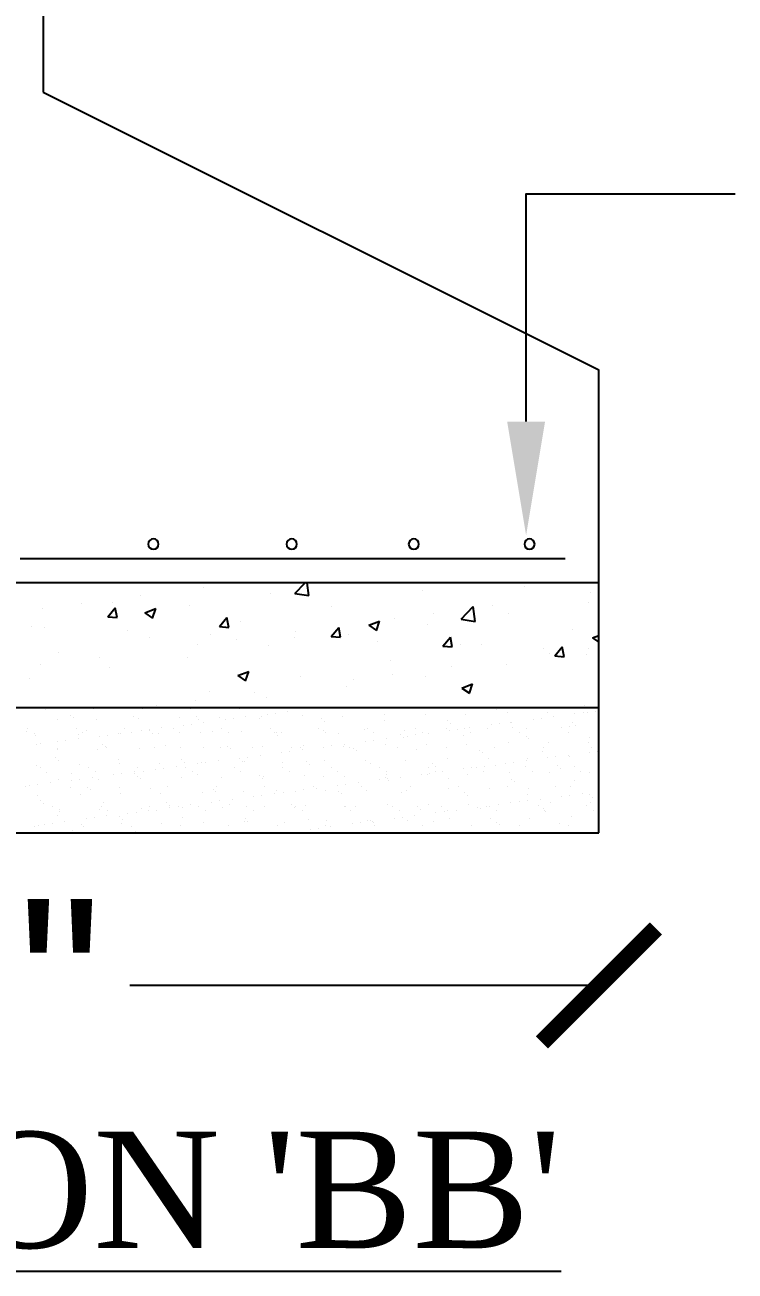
# Model space of a CAD drawing. Header units: metres. Extents: x 33037 to 86814, y -4407 to 25.
# Drawn here: x 86675.838 to 86677.738, y -4164.865 to -4161.53 of the extents above; entities that cross this region are included whole.
import ezdxf

# ---------------------------------------------------------------- set-up
doc = ezdxf.new("R2010")
doc.units = ezdxf.units.M
doc.header["$MEASUREMENT"] = 0
doc.styles.add('PRS', font='pala.ttf')
doc.styles.add('STYLE1', font='arial.ttf')

# ---------------------------------------------------------------- blocks, each defined once
blk = doc.blocks.new('_ArchTick')
at = {"color": 0, "linetype": 'ByBlock', "const_width": 0.15}
blk.add_lwpolyline([(-0.5, -0.5), (0.5, 0.5)], dxfattribs=at)

msp = doc.modelspace()

# ---------------------------------------------------------------- linework, layer by layer
for p, q in [((86675.8871, -4159.97548), (86675.8871, -4161.70964)), ((86675.8871, -4161.70964), (86677.37352, -4162.45285)), ((86677.37352, -4163.69153), (86677.37352, -4162.45285)), ((86677.28312, -4162.95885), (86675.82516, -4162.95885)), ((86677.37352, -4163.02264), (86673.65746, -4163.02264)), ((86677.37352, -4163.35709), (86673.65746, -4163.35709)), ((86673.65746, -4163.69153), (86677.37352, -4163.69153))]:
    msp.add_line(p, q)
at = {"linetype": 'Continuous'}
for p, q in [((86676.31501, -4163.03517), (86676.31501, -4163.03517)), ((86676.40981, -4163.02273), (86676.40981, -4163.02273)), ((86676.56011, -4163.05129), (86676.5876, -4163.02264)), ((86676.59719, -4163.05706), (86676.59319, -4163.02264)), ((86676.70962, -4163.0232), (86676.70962, -4163.0232)), ((86676.95137, -4163.02316), (86676.95137, -4163.02316)), ((86677.1739, -4163.03257), (86677.1739, -4163.03257)), ((86676.14654, -4163.05739), (86676.14654, -4163.05739)), ((86676.49559, -4163.05255), (86676.49559, -4163.05255)), ((86676.56011, -4163.05129), (86676.59719, -4163.05704)), ((86676.90112, -4163.04324), (86676.90112, -4163.04324)), ((86677.35117, -4163.04877), (86677.35117, -4163.04877)), ((86675.8843, -4163.09191), (86675.8843, -4163.09191)), ((86675.98866, -4163.07817), (86675.98866, -4163.07817)), ((86676.05937, -4163.11383), (86676.07947, -4163.08988)), ((86676.0719, -4163.0769), (86676.0719, -4163.0769)), ((86676.08429, -4163.11602), (86676.07947, -4163.08989)), ((86676.15856, -4163.10326), (86676.18775, -4163.09205)), ((86676.15856, -4163.10326), (86676.1793, -4163.11725)), ((86676.17931, -4163.11726), (86676.18776, -4163.09207)), ((86676.27907, -4163.08381), (86676.27907, -4163.08381)), ((86676.65801, -4163.08497), (86676.65801, -4163.08497)), ((86676.93002, -4163.10422), (86676.93002, -4163.10422)), ((86677.00501, -4163.12029), (86677.03748, -4163.08645)), ((86677.04209, -4163.12606), (86677.03748, -4163.08647)), ((86677.0879, -4163.08343), (86677.0879, -4163.08343)), ((86677.13163, -4163.10403), (86677.13163, -4163.10403)), ((86677.34566, -4163.07468), (86677.34566, -4163.07468)), ((86676.05937, -4163.11383), (86676.08429, -4163.11601)), ((86676.06851, -4163.11049), (86676.06851, -4163.11049)), ((86676.35837, -4163.13998), (86676.37847, -4163.11603)), ((86676.38329, -4163.14218), (86676.37847, -4163.11605)), ((86676.4149, -4163.1267), (86676.4149, -4163.1267)), ((86676.75765, -4163.13665), (86676.78684, -4163.12544)), ((86676.75765, -4163.13665), (86676.77839, -4163.15063)), ((86676.77839, -4163.15065), (86676.78685, -4163.12546)), ((86676.82566, -4163.11796), (86676.82566, -4163.11796)), ((86676.91511, -4163.13528), (86676.91511, -4163.13528)), ((86677.00501, -4163.12029), (86677.04208, -4163.12604)), ((86675.85448, -4163.13985), (86675.85448, -4163.13985)), ((86675.89041, -4163.14145), (86675.89041, -4163.14145)), ((86676.11294, -4163.15086), (86676.11294, -4163.15086)), ((86676.17179, -4163.16843), (86676.17179, -4163.16843)), ((86676.33548, -4163.16026), (86676.33548, -4163.16026)), ((86676.35837, -4163.13998), (86676.38329, -4163.14216)), ((86676.55801, -4163.16966), (86676.55801, -4163.16966)), ((86676.56239, -4163.15262), (86676.56239, -4163.15262)), ((86676.65737, -4163.16614), (86676.67747, -4163.14219)), ((86676.65737, -4163.16614), (86676.68229, -4163.16832)), ((86676.6823, -4163.16834), (86676.67748, -4163.14221)), ((86676.70455, -4163.16197), (86676.70455, -4163.16197)), ((86676.95638, -4163.1923), (86676.97647, -4163.16835)), ((86676.9813, -4163.1945), (86676.97648, -4163.16837)), ((86677.30344, -4163.14739), (86677.30344, -4163.14739)), ((86677.35674, -4163.17003), (86677.37352, -4163.16359)), ((86677.35674, -4163.17003), (86677.37352, -4163.18135)), ((86676.30015, -4163.18714), (86676.30015, -4163.18714)), ((86676.40451, -4163.1734), (86676.40451, -4163.1734)), ((86676.49052, -4163.19132), (86676.49052, -4163.19132)), ((86676.78054, -4163.17906), (86676.78054, -4163.17906)), ((86676.95638, -4163.1923), (86676.98129, -4163.19448)), ((86677.00307, -4163.18847), (86677.00307, -4163.18847)), ((86677.06032, -4163.18912), (86677.06032, -4163.18912)), ((86677.2256, -4163.19787), (86677.2256, -4163.19787)), ((86677.25538, -4163.21846), (86677.27547, -4163.19451)), ((86677.2803, -4163.22066), (86677.27548, -4163.19453)), ((86677.34586, -4163.19945), (86677.34586, -4163.19945)), ((86675.92868, -4163.21016), (86675.92868, -4163.21016)), ((86676.03688, -4163.2218), (86676.03688, -4163.2218)), ((86676.274, -4163.22258), (86676.274, -4163.22258)), ((86676.81721, -4163.23085), (86676.81721, -4163.23085)), ((86677.2415, -4163.21319), (86677.2415, -4163.21319)), ((86677.25538, -4163.21846), (86677.28029, -4163.22064)), ((86677.34059, -4163.21345), (86677.34059, -4163.21345)), ((86675.879, -4163.24259), (86675.879, -4163.24259)), ((86676.06344, -4163.24927), (86676.06344, -4163.24927)), ((86676.40739, -4163.2711), (86676.43658, -4163.25989)), ((86676.40739, -4163.2711), (86676.42813, -4163.28508)), ((86676.42814, -4163.2851), (86676.43659, -4163.25991)), ((86676.5741, -4163.27258), (86676.5741, -4163.27258)), ((86676.82035, -4163.26864), (86676.82035, -4163.26864)), ((86676.97823, -4163.24785), (86676.97823, -4163.24785)), ((86677.12656, -4163.2428), (86677.12656, -4163.2428)), ((86675.84941, -4163.27862), (86675.84941, -4163.27862)), ((86676.69948, -4163.30074), (86676.69948, -4163.30074)), ((86676.71599, -4163.28238), (86676.71599, -4163.28238)), ((86676.91004, -4163.27406), (86676.91004, -4163.27406)), ((86677.00648, -4163.30448), (86677.03567, -4163.29328)), ((86677.00648, -4163.30448), (86677.02722, -4163.31847)), ((86677.02722, -4163.31849), (86677.03568, -4163.2933)), ((86676.29484, -4163.33782), (86676.29484, -4163.33782)), ((86676.33099, -4163.31431), (86676.33099, -4163.31431)), ((86676.45272, -4163.31704), (86676.45272, -4163.31704)), ((86676.48545, -4163.3301), (86676.48545, -4163.3301)), ((86675.89255, -4163.36073), (86675.89255, -4163.36073)), ((86676.02237, -4163.36049), (86676.02237, -4163.36049)), ((86676.08788, -4163.35604), (86676.08788, -4163.35604)), ((86676.15219, -4163.36026), (86676.15219, -4163.36026)), ((86676.19048, -4163.35156), (86676.19048, -4163.35156)), ((86676.28201, -4163.36002), (86676.28201, -4163.36002)), ((86676.41183, -4163.35979), (86676.41183, -4163.35979)), ((86676.50735, -4163.3714), (86676.50735, -4163.3714)), ((86676.54124, -4163.36694), (86676.54124, -4163.36694)), ((86676.54164, -4163.35955), (86676.54164, -4163.35955)), ((86676.59786, -4163.35948), (86676.59786, -4163.35948)), ((86676.67146, -4163.35931), (86676.67146, -4163.35931)), ((86676.7648, -4163.35736), (86676.7648, -4163.35736)), ((86676.80128, -4163.35908), (86676.80128, -4163.35908)), ((86676.9311, -4163.35884), (86676.9311, -4163.35884)), ((86677.06091, -4163.35861), (86677.06091, -4163.35861)), ((86677.10087, -4163.36247), (86677.10087, -4163.36247)), ((86677.12806, -4163.37055), (86677.12806, -4163.37055)), ((86677.19073, -4163.35837), (86677.19073, -4163.35837)), ((86677.23717, -4163.36915), (86677.23717, -4163.36915)), ((86677.26245, -4163.35912), (86677.26245, -4163.35912)), ((86677.32055, -4163.35813), (86677.32055, -4163.35813)), ((86677.33126, -4163.37086), (86677.33126, -4163.37086)), ((86677.33552, -4163.35222), (86677.33552, -4163.35222)), ((86677.34381, -4163.36967), (86677.34381, -4163.36967)), ((86677.36515, -4163.3664), (86677.36515, -4163.3664)), ((86675.92379, -4163.3889), (86675.92379, -4163.3889)), ((86675.95966, -4163.37666), (86675.95966, -4163.37666)), ((86675.96734, -4163.38371), (86675.96734, -4163.38371)), ((86676.03042, -4163.38941), (86676.03042, -4163.38941)), ((86676.12892, -4163.38035), (86676.12892, -4163.38035)), ((86676.14301, -4163.38536), (86676.14301, -4163.38536)), ((86676.25213, -4163.38396), (86676.25213, -4163.38396)), ((86676.26123, -4163.4038), (86676.26123, -4163.4038)), ((86676.28293, -4163.40095), (86676.28293, -4163.40095)), ((86676.29573, -4163.38178), (86676.29573, -4163.38178)), ((86676.30341, -4163.38882), (86676.30341, -4163.38882)), ((86676.31682, -4163.39648), (86676.31682, -4163.39648)), ((86676.35877, -4163.38448), (86676.35877, -4163.38448)), ((86676.37344, -4163.38903), (86676.37344, -4163.38903)), ((86676.39514, -4163.38617), (86676.39514, -4163.38617)), ((86676.42903, -4163.38171), (86676.42903, -4163.38171)), ((86676.46499, -4163.38547), (86676.46499, -4163.38547)), ((86676.47136, -4163.38042), (86676.47136, -4163.38042)), ((86676.48565, -4163.37426), (86676.48565, -4163.37426)), ((86676.58048, -4163.37903), (86676.58048, -4163.37903)), ((86676.6318, -4163.3869), (86676.6318, -4163.3869)), ((86676.63949, -4163.39394), (86676.63949, -4163.39394)), ((86676.68712, -4163.37954), (86676.68712, -4163.37954)), ((86676.79971, -4163.37548), (86676.79971, -4163.37548)), ((86676.80107, -4163.39059), (86676.80107, -4163.39059)), ((86676.90883, -4163.37409), (86676.90883, -4163.37409)), ((86676.96787, -4163.39202), (86676.96787, -4163.39202)), ((86676.97556, -4163.39906), (86676.97556, -4163.39906)), ((86677.01546, -4163.3746), (86677.01546, -4163.3746)), ((86677.08514, -4163.40326), (86677.08514, -4163.40326)), ((86677.10684, -4163.40041), (86677.10684, -4163.40041)), ((86677.13714, -4163.39571), (86677.13714, -4163.39571)), ((86677.14073, -4163.39595), (86677.14073, -4163.39595)), ((86677.19735, -4163.38849), (86677.19735, -4163.38849)), ((86677.21905, -4163.38564), (86677.21905, -4163.38564)), ((86677.25294, -4163.38117), (86677.25294, -4163.38117)), ((86677.30395, -4163.39714), (86677.30395, -4163.39714)), ((86677.30956, -4163.37372), (86677.30956, -4163.37372)), ((86677.31163, -4163.40418), (86677.31163, -4163.40418)), ((86675.84203, -4163.42029), (86675.84203, -4163.42029)), ((86675.84536, -4163.4136), (86675.84536, -4163.4136)), ((86675.86294, -4163.4248), (86675.86294, -4163.4248)), ((86675.86756, -4163.43204), (86675.86756, -4163.43204)), ((86675.97518, -4163.41337), (86675.97518, -4163.41337)), ((86675.98015, -4163.42799), (86675.98015, -4163.42799)), ((86675.99275, -4163.42456), (86675.99275, -4163.42456)), ((86676.00361, -4163.41694), (86676.00361, -4163.41694)), ((86676.03681, -4163.43335), (86676.03681, -4163.43335)), ((86676.05851, -4163.43049), (86676.05851, -4163.43049)), ((86676.08927, -4163.42659), (86676.08927, -4163.42659)), ((86676.0924, -4163.42603), (86676.0924, -4163.42603)), ((86676.10499, -4163.41313), (86676.10499, -4163.41313)), ((86676.12257, -4163.42433), (86676.12257, -4163.42433)), ((86676.14902, -4163.41857), (86676.14902, -4163.41857)), ((86676.17041, -4163.41837), (86676.17041, -4163.41837)), ((86676.17072, -4163.41572), (86676.17072, -4163.41572)), ((86676.1781, -4163.42541), (86676.1781, -4163.42541)), ((86676.19591, -4163.42711), (86676.19591, -4163.42711)), ((86676.20461, -4163.41126), (86676.20461, -4163.41126)), ((86676.23481, -4163.41289), (86676.23481, -4163.41289)), ((86676.25239, -4163.42409), (86676.25239, -4163.42409)), ((86676.3085, -4163.42305), (86676.3085, -4163.42305)), ((86676.33968, -4163.42206), (86676.33968, -4163.42206)), ((86676.36463, -4163.41266), (86676.36463, -4163.41266)), ((86676.38221, -4163.42386), (86676.38221, -4163.42386)), ((86676.41762, -4163.42166), (86676.41762, -4163.42166)), ((86676.49445, -4163.41242), (86676.49445, -4163.41242)), ((86676.50649, -4163.42349), (86676.50649, -4163.42349)), ((86676.51203, -4163.42362), (86676.51203, -4163.42362)), ((86676.51417, -4163.43053), (86676.51417, -4163.43053)), ((86676.52426, -4163.42217), (86676.52426, -4163.42217)), ((86676.62426, -4163.41219), (86676.62426, -4163.41219)), ((86676.63685, -4163.41811), (86676.63685, -4163.41811)), ((86676.64184, -4163.42339), (86676.64184, -4163.42339)), ((86676.67575, -4163.42718), (86676.67575, -4163.42718)), ((86676.74597, -4163.41672), (86676.74597, -4163.41672)), ((86676.75408, -4163.41195), (86676.75408, -4163.41195)), ((86676.77166, -4163.42315), (86676.77166, -4163.42315)), ((86676.84256, -4163.42861), (86676.84256, -4163.42861)), ((86676.85024, -4163.43565), (86676.85024, -4163.43565)), ((86676.8526, -4163.41723), (86676.8526, -4163.41723)), ((86676.86072, -4163.43281), (86676.86072, -4163.43281)), ((86676.88242, -4163.42995), (86676.88242, -4163.42995)), ((86676.8839, -4163.41171), (86676.8839, -4163.41171)), ((86676.90148, -4163.42291), (86676.90148, -4163.42291)), ((86676.91631, -4163.42549), (86676.91631, -4163.42549)), ((86676.9652, -4163.41318), (86676.9652, -4163.41318)), ((86676.97293, -4163.41804), (86676.97293, -4163.41804)), ((86676.99463, -4163.41518), (86676.99463, -4163.41518)), ((86677.01182, -4163.43229), (86677.01182, -4163.43229)), ((86677.01372, -4163.41148), (86677.01372, -4163.41148)), ((86677.02852, -4163.41072), (86677.02852, -4163.41072)), ((86677.0313, -4163.42268), (86677.0313, -4163.42268)), ((86677.07431, -4163.41178), (86677.07431, -4163.41178)), ((86677.14354, -4163.41124), (86677.14354, -4163.41124)), ((86677.16111, -4163.42244), (86677.16111, -4163.42244)), ((86677.17863, -4163.43373), (86677.17863, -4163.43373)), ((86677.18095, -4163.41229), (86677.18095, -4163.41229)), ((86677.27335, -4163.41101), (86677.27335, -4163.41101)), ((86677.29093, -4163.42221), (86677.29093, -4163.42221)), ((86677.29354, -4163.40824), (86677.29354, -4163.40824)), ((86677.3479, -4163.43741), (86677.3479, -4163.43741)), ((86675.86798, -4163.45557), (86675.86798, -4163.45557)), ((86675.87829, -4163.45353), (86675.87829, -4163.45353)), ((86675.9246, -4163.44812), (86675.9246, -4163.44812)), ((86675.92622, -4163.46512), (86675.92622, -4163.46512)), ((86675.92641, -4163.46922), (86675.92641, -4163.46922)), ((86675.9463, -4163.44526), (86675.9463, -4163.44526)), ((86675.98019, -4163.4408), (86675.98019, -4163.4408)), ((86676.03305, -4163.46974), (86676.03305, -4163.46974)), ((86676.0451, -4163.45496), (86676.0451, -4163.45496)), ((86676.05278, -4163.462), (86676.05278, -4163.462)), ((86676.05604, -4163.46488), (86676.05604, -4163.46488)), ((86676.14564, -4163.46568), (86676.14564, -4163.46568)), ((86676.18586, -4163.46465), (86676.18586, -4163.46465)), ((86676.21436, -4163.45864), (86676.21436, -4163.45864)), ((86676.25476, -4163.46429), (86676.25476, -4163.46429)), ((86676.31567, -4163.46441), (86676.31567, -4163.46441)), ((86676.3614, -4163.4648), (86676.3614, -4163.4648)), ((86676.38117, -4163.46008), (86676.38117, -4163.46008)), ((86676.38886, -4163.46712), (86676.38886, -4163.46712)), ((86676.44549, -4163.46417), (86676.44549, -4163.46417)), ((86676.47399, -4163.46074), (86676.47399, -4163.46074)), ((86676.55044, -4163.46376), (86676.55044, -4163.46376)), ((86676.57531, -4163.46394), (86676.57531, -4163.46394)), ((86676.57967, -4163.46981), (86676.57967, -4163.46981)), ((86676.58311, -4163.45935), (86676.58311, -4163.45935)), ((86676.6363, -4163.46236), (86676.6363, -4163.46236)), ((86676.65799, -4163.4595), (86676.65799, -4163.4595)), ((86676.68974, -4163.45986), (86676.68974, -4163.45986)), ((86676.69189, -4163.45504), (86676.69189, -4163.45504)), ((86676.70513, -4163.4637), (86676.70513, -4163.4637)), ((86676.71724, -4163.4652), (86676.71724, -4163.4652)), ((86676.72493, -4163.47224), (86676.72493, -4163.47224)), ((86676.74851, -4163.44758), (86676.74851, -4163.44758)), ((86676.77021, -4163.44473), (86676.77021, -4163.44473)), ((86676.80233, -4163.45581), (86676.80233, -4163.45581)), ((86676.8041, -4163.44026), (86676.8041, -4163.44026)), ((86676.83495, -4163.46347), (86676.83495, -4163.46347)), ((86676.88651, -4163.46888), (86676.88651, -4163.46888)), ((86676.91145, -4163.45441), (86676.91145, -4163.45441)), ((86676.96476, -4163.46323), (86676.96476, -4163.46323)), ((86677.01809, -4163.45492), (86677.01809, -4163.45492)), ((86677.05332, -4163.47031), (86677.05332, -4163.47031)), ((86677.09458, -4163.46299), (86677.09458, -4163.46299)), ((86677.13068, -4163.45087), (86677.13068, -4163.45087)), ((86677.18631, -4163.44077), (86677.18631, -4163.44077)), ((86677.2244, -4163.46276), (86677.2244, -4163.46276)), ((86677.2398, -4163.44948), (86677.2398, -4163.44948)), ((86677.34644, -4163.44999), (86677.34644, -4163.44999)), ((86677.35422, -4163.46252), (86677.35422, -4163.46252)), ((86675.91978, -4163.49155), (86675.91978, -4163.49155)), ((86675.92747, -4163.49859), (86675.92747, -4163.49859)), ((86676.08905, -4163.49523), (86676.08905, -4163.49523)), ((86676.25586, -4163.49666), (86676.25586, -4163.49666)), ((86676.26354, -4163.5037), (86676.26354, -4163.5037)), ((86676.31113, -4163.50337), (86676.31113, -4163.50337)), ((86676.32136, -4163.50382), (86676.32136, -4163.50382)), ((86676.35525, -4163.49936), (86676.35525, -4163.49936)), ((86676.41188, -4163.4919), (86676.41188, -4163.4919)), ((86676.42025, -4163.50198), (86676.42025, -4163.50198)), ((86676.42512, -4163.50035), (86676.42512, -4163.50035)), ((86676.43357, -4163.48904), (86676.43357, -4163.48904)), ((86676.46746, -4163.48458), (86676.46746, -4163.48458)), ((86676.52409, -4163.47713), (86676.52409, -4163.47713)), ((86676.52688, -4163.50249), (86676.52688, -4163.50249)), ((86676.54578, -4163.47427), (86676.54578, -4163.47427)), ((86676.59193, -4163.50178), (86676.59193, -4163.50178)), ((86676.63947, -4163.49843), (86676.63947, -4163.49843)), ((86676.74859, -4163.49704), (86676.74859, -4163.49704)), ((86676.76119, -4163.50547), (86676.76119, -4163.50547)), ((86676.85523, -4163.49755), (86676.85523, -4163.49755)), ((86676.96782, -4163.4935), (86676.96782, -4163.4935)), ((86677.061, -4163.47735), (86677.061, -4163.47735)), ((86677.07694, -4163.49211), (86677.07694, -4163.49211)), ((86677.12357, -4163.50614), (86677.12357, -4163.50614)), ((86677.14527, -4163.50328), (86677.14527, -4163.50328)), ((86677.17916, -4163.49882), (86677.17916, -4163.49882)), ((86677.18358, -4163.49262), (86677.18358, -4163.49262)), ((86677.22258, -4163.474), (86677.22258, -4163.474)), ((86677.23579, -4163.49136), (86677.23579, -4163.49136)), ((86677.25748, -4163.48851), (86677.25748, -4163.48851)), ((86677.29137, -4163.48405), (86677.29137, -4163.48405)), ((86677.29617, -4163.48856), (86677.29617, -4163.48856)), ((86677.348, -4163.47659), (86677.348, -4163.47659)), ((86677.36969, -4163.47374), (86677.36969, -4163.47374)), ((86675.87019, -4163.51236), (86675.87019, -4163.51236)), ((86675.87902, -4163.51799), (86675.87902, -4163.51799)), ((86675.8966, -4163.52919), (86675.8966, -4163.52919)), ((86675.96373, -4163.53182), (86675.96373, -4163.53182)), ((86675.98278, -4163.50831), (86675.98278, -4163.50831)), ((86676.00884, -4163.51775), (86676.00884, -4163.51775)), ((86676.02642, -4163.52895), (86676.02642, -4163.52895)), ((86676.07524, -4163.53622), (86676.07524, -4163.53622)), ((86676.0919, -4163.50692), (86676.0919, -4163.50692)), ((86676.09694, -4163.53336), (86676.09694, -4163.53336)), ((86676.13054, -4163.53325), (86676.13054, -4163.53325)), ((86676.13083, -4163.5289), (86676.13083, -4163.5289)), ((86676.13866, -4163.51752), (86676.13866, -4163.51752)), ((86676.15624, -4163.52872), (86676.15624, -4163.52872)), ((86676.18745, -4163.52145), (86676.18745, -4163.52145)), ((86676.19854, -4163.50743), (86676.19854, -4163.50743)), ((86676.20915, -4163.51859), (86676.20915, -4163.51859)), ((86676.24304, -4163.51413), (86676.24304, -4163.51413)), ((86676.26848, -4163.51728), (86676.26848, -4163.51728)), ((86676.28606, -4163.52848), (86676.28606, -4163.52848)), ((86676.29966, -4163.50667), (86676.29966, -4163.50667)), ((86676.29981, -4163.53694), (86676.29981, -4163.53694)), ((86676.3983, -4163.51705), (86676.3983, -4163.51705)), ((86676.41588, -4163.52824), (86676.41588, -4163.52824)), ((86676.46661, -4163.53837), (86676.46661, -4163.53837)), ((86676.52811, -4163.51681), (86676.52811, -4163.51681)), ((86676.54569, -4163.52801), (86676.54569, -4163.52801)), ((86676.58573, -4163.53967), (86676.58573, -4163.53967)), ((86676.59961, -4163.50882), (86676.59961, -4163.50882)), ((86676.65793, -4163.51657), (86676.65793, -4163.51657)), ((86676.67551, -4163.52777), (86676.67551, -4163.52777)), ((86676.78775, -4163.51634), (86676.78775, -4163.51634)), ((86676.80496, -4163.53613), (86676.80496, -4163.53613)), ((86676.80533, -4163.52754), (86676.80533, -4163.52754)), ((86676.89915, -4163.53568), (86676.89915, -4163.53568)), ((86676.91408, -4163.53474), (86676.91408, -4163.53474)), ((86676.91757, -4163.5161), (86676.91757, -4163.5161)), ((86676.92085, -4163.53283), (86676.92085, -4163.53283)), ((86676.928, -4163.5069), (86676.928, -4163.5069)), ((86676.93515, -4163.5273), (86676.93515, -4163.5273)), ((86676.93568, -4163.51394), (86676.93568, -4163.51394)), ((86676.95474, -4163.52836), (86676.95474, -4163.52836)), ((86677.01136, -4163.52091), (86677.01136, -4163.52091)), ((86677.02072, -4163.53525), (86677.02072, -4163.53525)), ((86677.03306, -4163.51805), (86677.03306, -4163.51805)), ((86677.04739, -4163.51587), (86677.04739, -4163.51587)), ((86677.06496, -4163.52706), (86677.06496, -4163.52706)), ((86677.06695, -4163.51359), (86677.06695, -4163.51359)), ((86677.09727, -4163.51059), (86677.09727, -4163.51059)), ((86677.13331, -4163.53119), (86677.13331, -4163.53119)), ((86677.1772, -4163.51563), (86677.1772, -4163.51563)), ((86677.19478, -4163.52683), (86677.19478, -4163.52683)), ((86677.24243, -4163.5298), (86677.24243, -4163.5298)), ((86677.26407, -4163.51202), (86677.26407, -4163.51202)), ((86677.27176, -4163.51906), (86677.27176, -4163.51906)), ((86677.30702, -4163.51539), (86677.30702, -4163.51539)), ((86677.3246, -4163.52659), (86677.3246, -4163.52659)), ((86677.34906, -4163.53031), (86677.34906, -4163.53031)), ((86675.83842, -4163.56841), (86675.83842, -4163.56841)), ((86675.85082, -4163.56577), (86675.85082, -4163.56577)), ((86675.87252, -4163.56291), (86675.87252, -4163.56291)), ((86675.90641, -4163.55845), (86675.90641, -4163.55845)), ((86675.92904, -4163.54955), (86675.92904, -4163.54955)), ((86675.95989, -4163.5695), (86675.95989, -4163.5695)), ((86675.96303, -4163.55099), (86675.96303, -4163.55099)), ((86675.98473, -4163.54814), (86675.98473, -4163.54814)), ((86676.00523, -4163.56984), (86676.00523, -4163.56984)), ((86676.01862, -4163.54367), (86676.01862, -4163.54367)), ((86676.03568, -4163.55006), (86676.03568, -4163.55006)), ((86676.08971, -4163.56927), (86676.08971, -4163.56927)), ((86676.13823, -4163.54029), (86676.13823, -4163.54029)), ((86676.14827, -4163.546), (86676.14827, -4163.546)), ((86676.21952, -4163.56903), (86676.21952, -4163.56903)), ((86676.25738, -4163.54461), (86676.25738, -4163.54461)), ((86676.34934, -4163.5688), (86676.34934, -4163.5688)), ((86676.36402, -4163.54512), (86676.36402, -4163.54512)), ((86676.4743, -4163.54541), (86676.4743, -4163.54541)), ((86676.47661, -4163.54106), (86676.47661, -4163.54106)), ((86676.47916, -4163.56856), (86676.47916, -4163.56856)), ((86676.60898, -4163.56833), (86676.60898, -4163.56833)), ((86676.61811, -4163.57268), (86676.61811, -4163.57268)), ((86676.63588, -4163.54206), (86676.63588, -4163.54206)), ((86676.67473, -4163.56523), (86676.67473, -4163.56523)), ((86676.69237, -4163.54018), (86676.69237, -4163.54018)), ((86676.69643, -4163.56237), (86676.69643, -4163.56237)), ((86676.73032, -4163.55791), (86676.73032, -4163.55791)), ((86676.7388, -4163.56809), (86676.7388, -4163.56809)), ((86676.78694, -4163.55046), (86676.78694, -4163.55046)), ((86676.80269, -4163.54349), (86676.80269, -4163.54349)), ((86676.80864, -4163.5476), (86676.80864, -4163.5476)), ((86676.81037, -4163.55053), (86676.81037, -4163.55053)), ((86676.84253, -4163.54314), (86676.84253, -4163.54314)), ((86676.86861, -4163.56785), (86676.86861, -4163.56785)), ((86676.97195, -4163.54717), (86676.97195, -4163.54717)), ((86676.99843, -4163.56762), (86676.99843, -4163.56762)), ((86677.07957, -4163.57243), (86677.07957, -4163.57243)), ((86677.12825, -4163.56738), (86677.12825, -4163.56738)), ((86677.13876, -4163.54861), (86677.13876, -4163.54861)), ((86677.14644, -4163.55565), (86677.14644, -4163.55565)), ((86677.1862, -4163.57294), (86677.1862, -4163.57294)), ((86677.25807, -4163.56715), (86677.25807, -4163.56715)), ((86677.29879, -4163.56888), (86677.29879, -4163.56888)), ((86677.30802, -4163.55229), (86677.30802, -4163.55229)), ((86675.87281, -4163.59269), (86675.87281, -4163.59269)), ((86675.98541, -4163.58863), (86675.98541, -4163.58863)), ((86676.01291, -4163.57688), (86676.01291, -4163.57688)), ((86676.09452, -4163.58724), (86676.09452, -4163.58724)), ((86676.17449, -4163.57352), (86676.17449, -4163.57352)), ((86676.20116, -4163.58775), (86676.20116, -4163.58775)), ((86676.31375, -4163.58369), (86676.31375, -4163.58369)), ((86676.3413, -4163.57496), (86676.3413, -4163.57496)), ((86676.34898, -4163.582), (86676.34898, -4163.582)), ((86676.39369, -4163.60223), (86676.39369, -4163.60223)), ((86676.42287, -4163.5823), (86676.42287, -4163.5823)), ((86676.45031, -4163.59477), (86676.45031, -4163.59477)), ((86676.47201, -4163.59192), (86676.47201, -4163.59192)), ((86676.5059, -4163.58746), (86676.5059, -4163.58746)), ((86676.51056, -4163.57864), (86676.51056, -4163.57864)), ((86676.52951, -4163.58281), (86676.52951, -4163.58281)), ((86676.56252, -4163.58), (86676.56252, -4163.58)), ((86676.58422, -4163.57714), (86676.58422, -4163.57714)), ((86676.6421, -4163.57876), (86676.6421, -4163.57876)), ((86676.67737, -4163.58008), (86676.67737, -4163.58008)), ((86676.68505, -4163.58712), (86676.68505, -4163.58712)), ((86676.75122, -4163.57737), (86676.75122, -4163.57737)), ((86676.84664, -4163.58376), (86676.84664, -4163.58376)), ((86676.85786, -4163.57788), (86676.85786, -4163.57788)), ((86676.97045, -4163.57382), (86676.97045, -4163.57382)), ((86677.01344, -4163.58519), (86677.01344, -4163.58519)), ((86677.02113, -4163.59224), (86677.02113, -4163.59224)), ((86677.18271, -4163.58888), (86677.18271, -4163.58888)), ((86677.18371, -4163.60615), (86677.18371, -4163.60615)), ((86677.2176, -4163.60169), (86677.2176, -4163.60169)), ((86677.27422, -4163.59424), (86677.27422, -4163.59424)), ((86677.29592, -4163.59138), (86677.29592, -4163.59138)), ((86677.32981, -4163.58692), (86677.32981, -4163.58692)), ((86677.34951, -4163.59031), (86677.34951, -4163.59031)), ((86677.3572, -4163.59735), (86677.3572, -4163.59735)), ((86675.87991, -4163.60643), (86675.87991, -4163.60643)), ((86675.88759, -4163.61347), (86675.88759, -4163.61347)), ((86675.91269, -4163.62238), (86675.91269, -4163.62238)), ((86675.93027, -4163.63358), (86675.93027, -4163.63358)), ((86675.93166, -4163.62987), (86675.93166, -4163.62987)), ((86676.0383, -4163.63038), (86676.0383, -4163.63038)), ((86676.04251, -4163.62214), (86676.04251, -4163.62214)), ((86676.04918, -4163.61011), (86676.04918, -4163.61011)), ((86676.06009, -4163.63334), (86676.06009, -4163.63334)), ((86676.11368, -4163.63909), (86676.11368, -4163.63909)), ((86676.13538, -4163.63624), (86676.13538, -4163.63624)), ((86676.15089, -4163.62632), (86676.15089, -4163.62632)), ((86676.16927, -4163.63177), (86676.16927, -4163.63177)), ((86676.17233, -4163.6219), (86676.17233, -4163.6219)), ((86676.18991, -4163.6331), (86676.18991, -4163.6331)), ((86676.21598, -4163.61154), (86676.21598, -4163.61154)), ((86676.22367, -4163.61859), (86676.22367, -4163.61859)), ((86676.22589, -4163.62432), (86676.22589, -4163.62432)), ((86676.24759, -4163.62146), (86676.24759, -4163.62146)), ((86676.26001, -4163.62493), (86676.26001, -4163.62493)), ((86676.28148, -4163.617), (86676.28148, -4163.617)), ((86676.30215, -4163.62167), (86676.30215, -4163.62167)), ((86676.31972, -4163.63287), (86676.31972, -4163.63287)), ((86676.3381, -4163.60955), (86676.3381, -4163.60955)), ((86676.3598, -4163.60669), (86676.3598, -4163.60669)), ((86676.36665, -4163.62544), (86676.36665, -4163.62544)), ((86676.38525, -4163.61523), (86676.38525, -4163.61523)), ((86676.43196, -4163.62143), (86676.43196, -4163.62143)), ((86676.44954, -4163.63263), (86676.44954, -4163.63263)), ((86676.47924, -4163.62139), (86676.47924, -4163.62139)), ((86676.55206, -4163.61666), (86676.55206, -4163.61666)), ((86676.55974, -4163.6237), (86676.55974, -4163.6237)), ((86676.56178, -4163.6212), (86676.56178, -4163.6212)), ((86676.57936, -4163.6324), (86676.57936, -4163.6324)), ((86676.58836, -4163.62), (86676.58836, -4163.62)), ((86676.6916, -4163.62096), (86676.6916, -4163.62096)), ((86676.695, -4163.62051), (86676.695, -4163.62051)), ((86676.70918, -4163.63216), (86676.70918, -4163.63216)), ((86676.72132, -4163.62035), (86676.72132, -4163.62035)), ((86676.80759, -4163.61645), (86676.80759, -4163.61645)), ((86676.82142, -4163.62072), (86676.82142, -4163.62072)), ((86676.839, -4163.63192), (86676.839, -4163.63192)), ((86676.88813, -4163.62178), (86676.88813, -4163.62178)), ((86676.89581, -4163.62882), (86676.89581, -4163.62882)), ((86676.9167, -4163.61506), (86676.9167, -4163.61506)), ((86676.93759, -4163.63856), (86676.93759, -4163.63856)), ((86676.95123, -4163.62049), (86676.95123, -4163.62049)), ((86676.95929, -4163.6357), (86676.95929, -4163.6357)), ((86676.96881, -4163.63169), (86676.96881, -4163.63169)), ((86676.99318, -4163.63124), (86676.99318, -4163.63124)), ((86677.02334, -4163.61557), (86677.02334, -4163.61557)), ((86677.0498, -4163.62378), (86677.0498, -4163.62378)), ((86677.05739, -4163.62547), (86677.05739, -4163.62547)), ((86677.0715, -4163.62093), (86677.0715, -4163.62093)), ((86677.08105, -4163.62025), (86677.08105, -4163.62025)), ((86677.09863, -4163.63145), (86677.09863, -4163.63145)), ((86677.10539, -4163.61646), (86677.10539, -4163.61646)), ((86677.13593, -4163.61151), (86677.13593, -4163.61151)), ((86677.16201, -4163.60901), (86677.16201, -4163.60901)), ((86677.21087, -4163.62002), (86677.21087, -4163.62002)), ((86677.2242, -4163.6269), (86677.2242, -4163.6269)), ((86677.22845, -4163.63122), (86677.22845, -4163.63122)), ((86677.23188, -4163.63394), (86677.23188, -4163.63394)), ((86677.24505, -4163.61012), (86677.24505, -4163.61012)), ((86677.34069, -4163.61978), (86677.34069, -4163.61978)), ((86677.35169, -4163.61063), (86677.35169, -4163.61063)), ((86677.35827, -4163.63098), (86677.35827, -4163.63098)), ((86675.87544, -4163.67301), (86675.87544, -4163.67301)), ((86675.88926, -4163.66864), (86675.88926, -4163.66864)), ((86675.91095, -4163.66578), (86675.91095, -4163.66578)), ((86675.92386, -4163.6467), (86675.92386, -4163.6467)), ((86675.94485, -4163.66132), (86675.94485, -4163.66132)), ((86675.98803, -4163.66895), (86675.98803, -4163.66895)), ((86676.00147, -4163.65387), (86676.00147, -4163.65387)), ((86676.02317, -4163.65101), (86676.02317, -4163.65101)), ((86676.05706, -4163.64655), (86676.05706, -4163.64655)), ((86676.09067, -4163.64813), (86676.09067, -4163.64813)), ((86676.09715, -4163.66756), (86676.09715, -4163.66756)), ((86676.09835, -4163.65517), (86676.09835, -4163.65517)), ((86676.20379, -4163.66807), (86676.20379, -4163.66807)), ((86676.25993, -4163.65182), (86676.25993, -4163.65182)), ((86676.31638, -4163.66402), (86676.31638, -4163.66402)), ((86676.4255, -4163.66263), (86676.4255, -4163.66263)), ((86676.42674, -4163.65325), (86676.42674, -4163.65325)), ((86676.43442, -4163.66029), (86676.43442, -4163.66029)), ((86676.51283, -4163.67295), (86676.51283, -4163.67295)), ((86676.53213, -4163.66314), (86676.53213, -4163.66314)), ((86676.59601, -4163.65694), (86676.59601, -4163.65694)), ((86676.64264, -4163.67271), (86676.64264, -4163.67271)), ((86676.64473, -4163.65908), (86676.64473, -4163.65908)), ((86676.71317, -4163.6681), (86676.71317, -4163.6681)), ((86676.73486, -4163.66524), (86676.73486, -4163.66524)), ((86676.75384, -4163.65769), (86676.75384, -4163.65769)), ((86676.76281, -4163.65837), (86676.76281, -4163.65837)), ((86676.76876, -4163.66078), (86676.76876, -4163.66078)), ((86676.7705, -4163.66541), (86676.7705, -4163.66541)), ((86676.77246, -4163.67248), (86676.77246, -4163.67248)), ((86676.82538, -4163.65333), (86676.82538, -4163.65333)), ((86676.84708, -4163.65047), (86676.84708, -4163.65047)), ((86676.86048, -4163.6582), (86676.86048, -4163.6582)), ((86676.88097, -4163.64601), (86676.88097, -4163.64601)), ((86676.90228, -4163.67224), (86676.90228, -4163.67224)), ((86676.93208, -4163.66205), (86676.93208, -4163.66205)), ((86676.97307, -4163.65414), (86676.97307, -4163.65414)), ((86677.0321, -4163.672), (86677.0321, -4163.672)), ((86677.08219, -4163.65275), (86677.08219, -4163.65275)), ((86677.09888, -4163.66349), (86677.09888, -4163.66349)), ((86677.10657, -4163.67053), (86677.10657, -4163.67053)), ((86677.16192, -4163.67177), (86677.16192, -4163.67177)), ((86677.18883, -4163.65326), (86677.18883, -4163.65326)), ((86677.26815, -4163.66717), (86677.26815, -4163.66717)), ((86677.29173, -4163.67153), (86677.29173, -4163.67153)), ((86677.30142, -4163.64921), (86677.30142, -4163.64921)), ((86675.86374, -4163.67413), (86675.86374, -4163.67413)), ((86675.96535, -4163.68472), (86675.96535, -4163.68472)), ((86675.99356, -4163.67389), (86675.99356, -4163.67389)), ((86676.12337, -4163.67366), (86676.12337, -4163.67366)), ((86676.13462, -4163.6884), (86676.13462, -4163.6884)), ((86676.25319, -4163.67342), (86676.25319, -4163.67342)), ((86676.30143, -4163.68984), (86676.30143, -4163.68984)), ((86676.38301, -4163.67318), (86676.38301, -4163.67318)), ((86676.54433, -4163.69033), (86676.54433, -4163.69033)), ((86676.60096, -4163.68287), (86676.60096, -4163.68287)), ((86676.62265, -4163.68002), (86676.62265, -4163.68002)), ((86676.65654, -4163.67556), (86676.65654, -4163.67556)), ((86677.24768, -4163.69044), (86677.24768, -4163.69044)), ((86677.35432, -4163.69096), (86677.35432, -4163.69096)), ((86677.36824, -4163.68979), (86677.36824, -4163.68979))]:
    msp.add_line(p, q, dxfattribs=at)
at = {"color": 70}
msp.add_line((86677.37352, -4164.10036), (86676.11842, -4164.10036), dxfattribs=at)
msp.add_lwpolyline([(86677.17879, -4162.59134), (86677.17879, -4161.98214), (86677.73783, -4161.98214)])
for centre, start, end in [((86676.18153, -4162.91915), 0, 180), ((86676.55166, -4162.91915), 0, 180), ((86676.87824, -4162.91915), 0, 180), ((86677.18789, -4162.91915), 0, 180), ((86676.18153, -4162.91915), 180, 0), ((86676.55166, -4162.91915), 180, 0), ((86676.87824, -4162.91915), 180, 0), ((86677.18789, -4162.91915), 180, 0)]:
    msp.add_arc(centre, 0.01382, start, end)
msp.add_solid([(86677.22959, -4162.59134), (86677.17879, -4162.89614), (86677.12799, -4162.59134)])

# ---------------------------------------------------------------- block references
at = {"color": 70, "xscale": 0.3048, "yscale": 0.3048, "zscale": 0.3048}
msp.add_blockref('_ArchTick', (86677.37352, -4164.10036), dxfattribs=at)

# ---------------------------------------------------------------- texts
at = {"style": 'PRS'}
msp.add_text("%%USECTION ON 'BB'", height=0.3109235, dxfattribs=at).set_placement((86673.58122, -4164.80235))
at = {"color": 141, "insert": (86675.51549, -4164.10036), "char_height": 0.4572, "attachment_point": 5, "style": 'STYLE1'}
msp.add_mtext('\\A1;5\'0"', dxfattribs=at)

doc.saveas('drawing.dxf')
